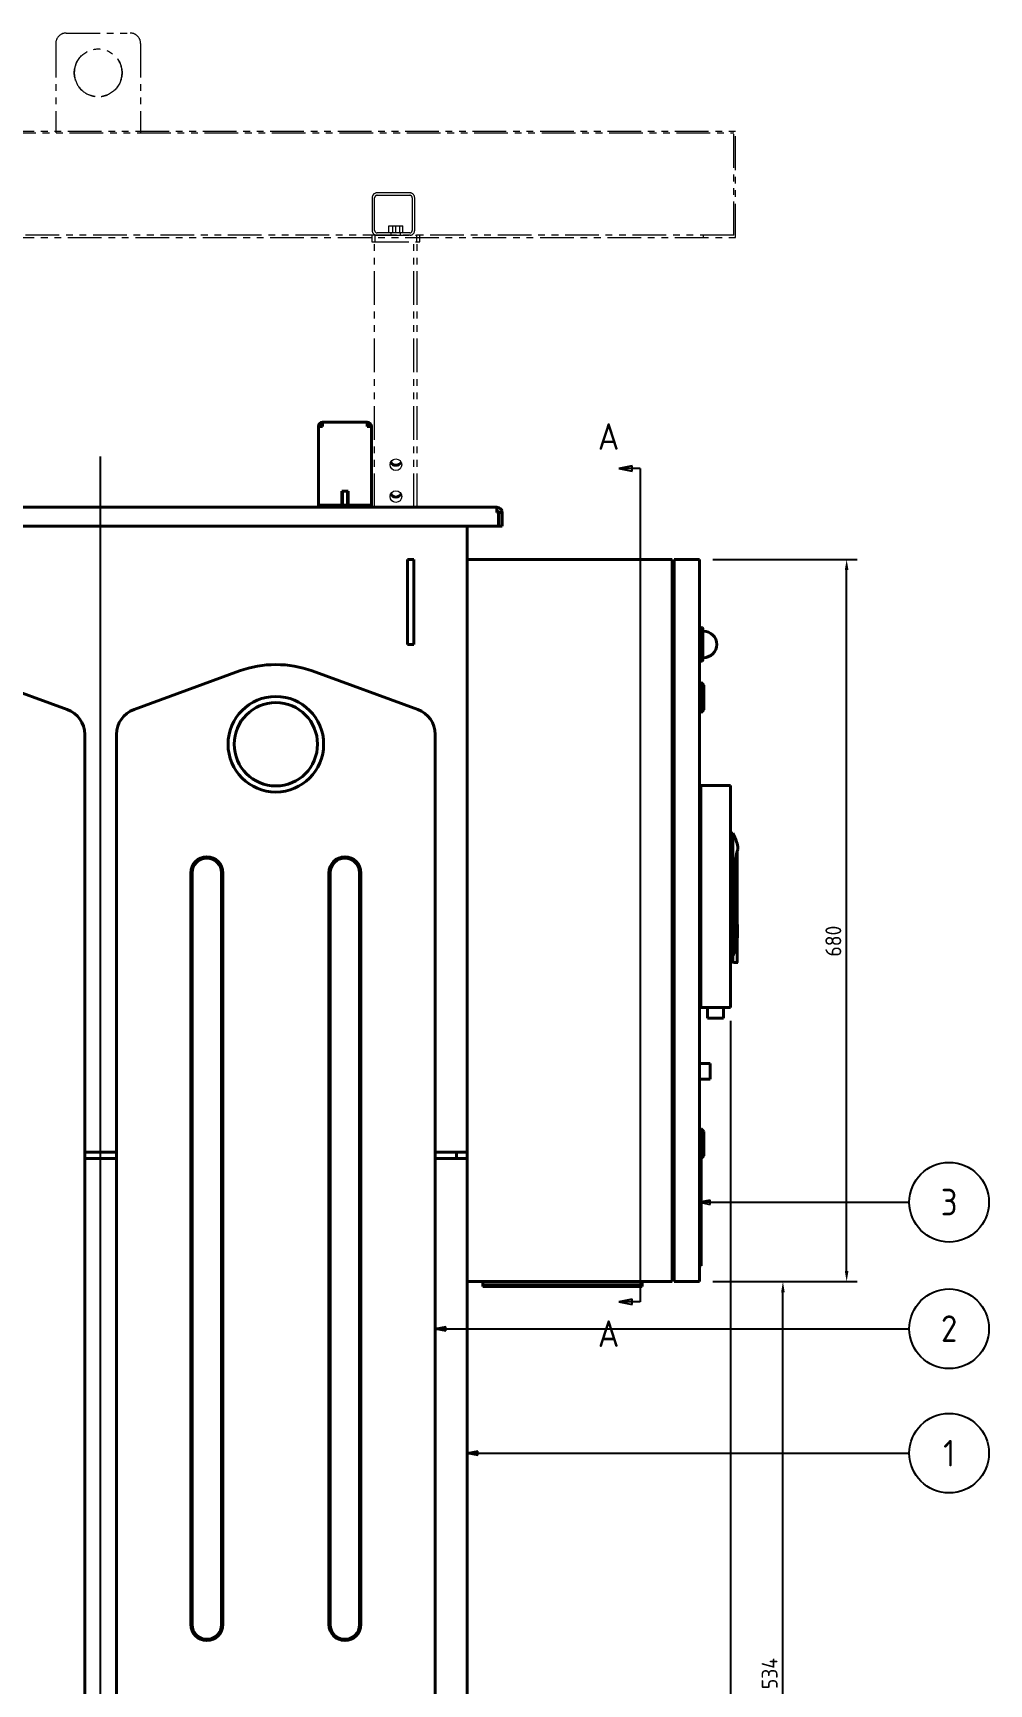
# Model space of a CAD drawing. Header units: millimetres. Extents: x 0 to 5945, y 0 to 4205.
# Drawn here: x 2970 to 3870, y 884 to 2439 of the extents above; entities that cross this region are included whole.
import ezdxf

# ---------------------------------------------------------------- set-up
doc = ezdxf.new("R2010")
doc.units = ezdxf.units.MM
doc.header["$LTSCALE"] = 5
doc.linetypes.add('PHANTOM', pattern=[63.5, 31.75, -6.35, 6.35, -6.35, 6.35, -6.35])
for name, color, linetype, lineweight in [('가시적인 것(ISO)', 3, 'Continuous', 40), ('가시적인 좁은 것(ISO)', 3, 'Continuous', 35), ('기호(ISO)', 5, 'Continuous', 25), ('단면선(ISO)', 7, 'Continuous', 25), ('중심선(ISO)', 1, 'Continuous', 25), ('참조(ISO)', 6, 'Continuous', 35), ('치수(ISO)', 2, 'Continuous', 25)]:
    doc.layers.add(name, color=color, linetype=linetype, lineweight=lineweight)
doc.styles.add('부품번호텍스트_PSTEK_POSCO', font='isocp.shx')
doc.styles.add('치수 텍스트_PSTEK_POSCO', font='isocp.shx')
doc.dimstyles.new('치수_PSTEK_POSCO', dxfattribs={"dimscale": 5, "dimtxt": 3, "dimasz": 2, "dimexe": 2, "dimexo": 2.5, "dimgap": 1, "dimtad": 1, "dimrnd": 1e-08, "dimdsep": 46, "dimtxsty": '치수 텍스트_PSTEK_POSCO', "dimcen": 0.09, "dimdle": 10, "dimclrd": 7, "dimclre": 7, "dimclrt": 2, "dimadec": 1, "dimazin": 2, "dimtfac": 1, "dimtmove": 0, "dimatfit": 3, "dimfxl": 0, "dimtolj": 1, "dimlwd": -1, "dimlwe": -1, "dimarcsym": 0})

# ---------------------------------------------------------------- blocks, each defined once
blk = doc.blocks.new('*D25')
at = {"layer": 'Defpoints', "color": 0}
for p in [(3597.9, 1263), (3676.3, 1263), (3358.9, 729)]:
    blk.add_point(p, dxfattribs=at)
at = {"layer": '치수(ISO)', "color": 7}
for p, q in [((3610.4, 1263), (3686.3, 1263)), ((3676.3, 739), (3676.3, 1253)), ((3371.4, 729), (3686.3, 729))]:
    blk.add_line(p, q, dxfattribs=at)
for points in [[(3674.6, 1253), (3678, 1253), (3676.3, 1263)], [(3674.6, 739), (3678, 739), (3676.3, 729)]]:
    blk.add_solid(points, dxfattribs=at)
at = {"layer": '치수(ISO)', "color": 2, "insert": (3663.8, 879.2), "char_height": 15, "attachment_point": 4, "rotation": 90, "style": '치수 텍스트_PSTEK_POSCO'}
blk.add_mtext('\\A1;534', dxfattribs=at)
blk = doc.blocks.new('*D26')
at = {"layer": 'Defpoints', "color": 0}
for p in [(3597.9, 1943), (3736.3, 1943), (3597.9, 1263)]:
    blk.add_point(p, dxfattribs=at)
at = {"layer": '치수(ISO)', "color": 7}
for p, q in [((3610.4, 1943), (3746.3, 1943)), ((3736.3, 1273), (3736.3, 1933)), ((3610.4, 1263), (3746.3, 1263))]:
    blk.add_line(p, q, dxfattribs=at)
for points in [[(3734.6, 1933), (3738, 1933), (3736.3, 1943)], [(3734.6, 1273), (3738, 1273), (3736.3, 1263)]]:
    blk.add_solid(points, dxfattribs=at)
at = {"layer": '치수(ISO)', "color": 2, "insert": (3723.8, 1569), "char_height": 15, "attachment_point": 4, "rotation": 90, "style": '치수 텍스트_PSTEK_POSCO'}
blk.add_mtext('\\A1;680', dxfattribs=at)
blk = doc.blocks.new('품번기호1')
at = {"layer": '기호(ISO)', "color": 7}
for p, q in [((677.78, 220.69), (675.78, 220.29)), ((677.78, 220.29), (675.78, 220.29)), ((675.78, 220.29), (677.78, 219.89)), ((677.78, 219.89), (677.78, 220.69)), ((677.78, 220.29), (759.06, 220.29))]:
    blk.add_line(p, q, dxfattribs=at)
at = {"layer": '기호(ISO)', "color": 7, "flags": 128}
blk.add_lwpolyline([(677.78, 220.69), (675.78, 220.29)], dxfattribs=at)
at = {"layer": '기호(ISO)'}
blk.add_circle((766.56, 220.29), 7.5, dxfattribs=at)
at = {"layer": '기호(ISO)', "color": 7}
blk.add_solid([(677.78, 220.69), (675.78, 220.29), (677.78, 219.89), (677.78, 220.69)], dxfattribs=at)
at = {"layer": '기호(ISO)', "color": 7, "insert": (766.56, 220.29), "char_height": 5, "attachment_point": 5, "style": '부품번호텍스트_PSTEK_POSCO'}
blk.add_mtext('1', dxfattribs=at)
blk = doc.blocks.new('품번기호2')
at = {"layer": '기호(ISO)', "color": 7}
for p, q in [((721.58, 267.94), (719.58, 267.54)), ((721.58, 267.54), (719.58, 267.54)), ((719.58, 267.54), (721.58, 267.14)), ((721.58, 267.14), (721.58, 267.94)), ((721.58, 267.54), (759.06, 267.54))]:
    blk.add_line(p, q, dxfattribs=at)
at = {"layer": '기호(ISO)', "color": 7, "flags": 128}
blk.add_lwpolyline([(721.58, 267.94), (719.58, 267.54)], dxfattribs=at)
at = {"layer": '기호(ISO)'}
blk.add_circle((766.56, 267.54), 7.5, dxfattribs=at)
at = {"layer": '기호(ISO)', "color": 7}
blk.add_solid([(721.58, 267.94), (719.58, 267.54), (721.58, 267.14), (721.58, 267.94)], dxfattribs=at)
at = {"layer": '기호(ISO)', "color": 7, "insert": (766.56, 267.57), "char_height": 5, "attachment_point": 5, "style": '부품번호텍스트_PSTEK_POSCO'}
blk.add_mtext('3', dxfattribs=at)
blk = doc.blocks.new('품번기호10')
at = {"layer": '기호(ISO)', "color": 7}
for p, q in [((671.78, 244.11), (669.78, 243.71)), ((671.78, 243.71), (669.78, 243.71)), ((669.78, 243.71), (671.78, 243.31)), ((671.78, 243.31), (671.78, 244.11)), ((671.78, 243.71), (759.06, 243.71))]:
    blk.add_line(p, q, dxfattribs=at)
at = {"layer": '기호(ISO)', "color": 7, "flags": 128}
blk.add_lwpolyline([(671.78, 244.11), (669.78, 243.71)], dxfattribs=at)
at = {"layer": '기호(ISO)'}
blk.add_circle((766.56, 243.71), 7.5, dxfattribs=at)
at = {"layer": '기호(ISO)', "color": 7}
blk.add_solid([(671.78, 244.11), (669.78, 243.71), (671.78, 243.31), (671.78, 244.11)], dxfattribs=at)
at = {"layer": '기호(ISO)', "color": 7, "insert": (766.56, 243.74), "char_height": 5, "attachment_point": 5, "style": '부품번호텍스트_PSTEK_POSCO'}
blk.add_mtext('2', dxfattribs=at)
blk = doc.blocks.new('2dTransSection0')
at = {"layer": '단면선(ISO)', "linetype": 'Continuous'}
for p, q in [((706.89, 406.24), (704.39, 405.74)), ((706.89, 405.74), (704.39, 405.74)), ((704.39, 405.74), (706.89, 405.24)), ((706.89, 405.24), (706.89, 406.24)), ((708.39, 405.74), (706.89, 405.74)), ((708.39, 405.74), (708.39, 248.8)), ((708.39, 405.74), (708.39, 401.83)), ((708.39, 252.71), (708.39, 248.8)), ((706.89, 249.3), (704.39, 248.8)), ((706.89, 248.8), (704.39, 248.8)), ((704.39, 248.8), (706.89, 248.3)), ((706.89, 248.3), (706.89, 249.3)), ((708.39, 248.8), (706.89, 248.8))]:
    blk.add_line(p, q, dxfattribs=at)
at = {"layer": '단면선(ISO)', "linetype": 'Continuous', "flags": 128}
for points in [[(706.89, 406.24), (704.39, 405.74)], [(706.89, 249.3), (704.39, 248.8)]]:
    blk.add_lwpolyline(points, dxfattribs=at)
at = {"layer": '단면선(ISO)'}
for points in [[(706.89, 406.24), (704.39, 405.74), (706.89, 405.24), (706.89, 406.24)], [(706.89, 249.3), (704.39, 248.8), (706.89, 248.3), (706.89, 249.3)]]:
    blk.add_solid(points, dxfattribs=at)
at = {"layer": '단면선(ISO)', "char_height": 5, "attachment_point": 7, "style": '부품번호텍스트_PSTEK_POSCO'}
for insert in [(700.41, 409.24), (700.41, 240.29)]:
    blk.add_mtext('A', dxfattribs=dict(at, insert=insert))
blk = doc.blocks.new('*D43')
at = {"layer": 'Defpoints', "color": 0}
for p in [(3626.9, 1521), (1793.9, 1220), (3626.9, 310.5)]:
    blk.add_point(p, dxfattribs=at)
at = {"layer": '치수(ISO)', "color": 7}
for p, q in [((3626.9, 1508.5), (3626.9, 300.5)), ((1793.9, 1207.5), (1793.9, 300.5)), ((1803.9, 310.5), (3616.9, 310.5))]:
    blk.add_line(p, q, dxfattribs=at)
for points in [[(1803.9, 312.1), (1803.9, 308.8), (1793.9, 310.5)], [(3616.9, 312.1), (3616.9, 308.8), (3626.9, 310.5)]]:
    blk.add_solid(points, dxfattribs=at)
at = {"layer": '치수(ISO)', "color": 2, "insert": (2540.8, 323.7), "char_height": 15, "attachment_point": 4, "style": '치수 텍스트_PSTEK_POSCO'}
blk.add_mtext('\\A1;(1833)', dxfattribs=at)

msp = doc.modelspace()

# ---------------------------------------------------------------- linework, layer by layer
at = {"layer": '가시적인 것(ISO)'}
for p, q in [((3242.8806, 2068.1862), (3238.8806, 2068.1862)), ((3238.8806, 1996.1862), (3238.8806, 2068.1862)), ((3242.8806, 2068.1862), (3242.8806, 2072.1862)), ((3242.8806, 2072.1862), (3284.8806, 2072.1862)), ((3284.8806, 2072.1862), (3284.8806, 2068.1862)), ((3288.8806, 2068.1862), (3284.8806, 2068.1862)), ((3288.8806, 2068.1862), (3288.8806, 1996.1862)), ((3266.8806, 2007.1862), (3260.8806, 2007.1862)), ((3260.8806, 1994.1862), (3260.8806, 2007.1862)), ((3266.8806, 1994.1862), (3266.8806, 2007.1862)), ((2660.8806, 1992.1862), (3406.8806, 1992.1862)), ((3238.8806, 1994.1862), (3238.8806, 1996.1862)), ((3241.8806, 1994.1862), (3238.8806, 1994.1862)), ((3238.8806, 1994.1862), (3238.8806, 1992.1862)), ((3241.8806, 1992.1862), (3241.8806, 1994.1862)), ((3241.8806, 1994.1862), (3285.8806, 1994.1862)), ((3288.8806, 1994.1862), (3285.8806, 1994.1862)), ((3285.8806, 1994.1862), (3285.8806, 1992.1862)), ((3288.8806, 1994.1862), (3288.8806, 1996.1862)), ((3288.8806, 1992.1862), (3288.8806, 1994.1862)), ((3408.6099, 1987.1862), (3406.8806, 1987.1862)), ((3408.6099, 1987.1862), (3408.6099, 1974.1862)), ((3408.6806, 1983.9862), (3408.6099, 1983.9862)), ((3408.6099, 1977.9862), (3408.6806, 1977.9862)), ((3408.6806, 1974.1862), (3408.6806, 1987.1862)), ((3408.6806, 1987.1862), (3411.8806, 1987.1862)), ((3411.8806, 1987.1862), (3411.8806, 1974.1862)), ((2659.1513, 1974.1862), (3408.6099, 1974.1862)), ((3378.8806, 1942.9862), (3378.8806, 1974.1862)), ((3411.8806, 1974.1862), (3408.6806, 1974.1862)), ((3322.8806, 1922.9862), (3322.8806, 1942.9862)), ((3328.8806, 1942.9862), (3322.8806, 1942.9862)), ((3328.8806, 1942.9862), (3328.8806, 1922.9862)), ((3378.8806, 1942.9862), (3378.8806, 1384.9862)), ((3378.8806, 1942.9862), (3571.8806, 1942.9862)), ((3571.8806, 1942.9862), (3571.8806, 1262.9862)), ((3573.8806, 1262.9862), (3573.8806, 1942.9862)), ((3573.8806, 1942.9862), (3597.8806, 1942.9862)), ((3597.8806, 1262.9862), (3597.8806, 1942.9862)), ((3322.8806, 1922.9862), (3322.8806, 1882.9862)), ((3328.8806, 1882.9862), (3328.8806, 1922.9862)), ((3571.8806, 1912.9862), (3573.8806, 1912.9862)), ((3322.8806, 1862.9862), (3322.8806, 1882.9862)), ((3328.8806, 1882.9862), (3328.8806, 1862.9862)), ((3600.5916, 1878.5665), (3597.8806, 1879.2397)), ((3600.5916, 1847.406), (3600.5916, 1878.5665)), ((3600.8806, 1878.1862), (3600.5916, 1878.5665)), ((3600.8806, 1847.7862), (3600.8806, 1878.1862)), ((3600.8806, 1875.4862), (3601.4806, 1875.4862)), ((3322.8806, 1862.9862), (3328.8806, 1862.9862)), ((3600.8806, 1850.4862), (3601.4806, 1850.4862)), ((3002.4311, 1801.7956), (2903.0826, 1837.9555)), ((3164.6786, 1837.9555), (3065.3301, 1801.7956)), ((3332.4311, 1801.7956), (3233.0826, 1837.9555)), ((3600.5916, 1847.406), (3597.8806, 1846.7328)), ((3600.8806, 1847.7862), (3600.5916, 1847.406)), ((3571.8806, 1822.2473), (3573.8806, 1822.7143)), ((3572.5934, 1822.4862), (3572.5959, 1822.4862)), ((3572.904, 1822.4862), (3572.5959, 1822.4862)), ((3597.8806, 1826.9862), (3599.3806, 1826.9862)), ((3599.3806, 1798.9862), (3599.3806, 1826.9862)), ((3601.8806, 1824.4862), (3599.3806, 1826.9862)), ((3601.8806, 1824.4862), (3601.8806, 1801.4862)), ((3572.4664, 1814.7693), (3571.8806, 1817.2987)), ((3571.8806, 1808.6738), (3572.4664, 1811.2032)), ((3571.8806, 1803.7252), (3573.8806, 1803.2582)), ((3573.6963, 1815.0565), (3572.4664, 1814.7693)), ((3573.6963, 1810.916), (3572.4664, 1811.2032)), ((3572.5934, 1803.4862), (3572.5959, 1803.4862)), ((3572.904, 1803.4862), (3572.5959, 1803.4862)), ((3573.876, 1813.4862), (3572.6027, 1813.4862)), ((3572.6027, 1812.4862), (3572.6027, 1813.4862)), ((3573.876, 1812.4862), (3572.6027, 1812.4862)), ((3573.8806, 1815.0995), (3573.6963, 1815.0565)), ((3573.8806, 1810.873), (3573.6963, 1810.916)), ((3573.8806, 1813.4862), (3573.876, 1813.4862)), ((3573.8806, 1812.4862), (3573.876, 1812.4862)), ((3597.8806, 1798.9862), (3599.3806, 1798.9862)), ((3601.8806, 1801.4862), (3599.3806, 1798.9862)), ((3018.8806, 809.6692), (3018.8806, 1778.3033)), ((3048.8806, 1778.3033), (3048.8806, 809.6692)), ((3348.8806, 809.6692), (3348.8806, 1778.3033)), ((3598.8806, 1729.9862), (3626.8806, 1729.9862)), ((3598.8806, 1729.9862), (3598.8806, 1520.9862)), ((3626.8806, 1729.9862), (3626.8806, 1520.9862)), ((3597.8806, 1702.9862), (3598.8806, 1702.9862)), ((3629.1497, 1685.1372), (3626.8806, 1685.1372)), ((3629.1497, 1668.351), (3629.1497, 1580.997)), ((3633.347, 1668.5584), (3633.347, 1599.0215)), ((3118.8806, 939.9862), (3118.8806, 1647.9862)), ((3120.0724, 939.9862), (3120.0724, 1647.9862)), ((3147.6889, 1647.9862), (3147.6889, 939.9862)), ((3148.8806, 1647.9862), (3148.8806, 939.9862)), ((3248.8806, 939.9862), (3248.8806, 1647.9862)), ((3250.0724, 939.9862), (3250.0724, 1647.9862)), ((3277.6889, 1647.9862), (3277.6889, 939.9862)), ((3278.8806, 1647.9862), (3278.8806, 939.9862)), ((3632.1021, 1580.9893), (3632.1021, 1660.9862)), ((3633.347, 1586.951), (3633.347, 1564.4034)), ((3633.5883, 1586.8362), (3633.5883, 1599.1362)), ((3628.6497, 1566.2835), (3626.8806, 1566.2835)), ((3629.1497, 1569.8541), (3629.1497, 1564.3862)), ((3630.1497, 1563.3862), (3633.027, 1563.3862)), ((3597.8806, 1547.9862), (3598.8806, 1547.9862)), ((3598.8806, 1520.9862), (3626.8806, 1520.9862)), ((3605.3806, 1520.9862), (3605.3806, 1510.9862)), ((3605.3806, 1510.9862), (3620.3806, 1510.9862)), ((3620.3806, 1520.9862), (3620.3806, 1510.9862)), ((3597.8806, 1468.4862), (3607.8806, 1468.4862)), ((3607.8806, 1453.4862), (3607.8806, 1468.4862)), ((3597.8806, 1453.4862), (3607.8806, 1453.4862)), ((3571.8806, 1402.2473), (3573.8806, 1402.7143)), ((3572.5934, 1402.4862), (3572.5959, 1402.4862)), ((3572.904, 1402.4862), (3572.5959, 1402.4862)), ((3597.8806, 1406.9862), (3599.3806, 1406.9862)), ((3599.3806, 1378.9862), (3599.3806, 1406.9862)), ((3601.8806, 1404.4862), (3599.3806, 1406.9862)), ((3601.8806, 1404.4862), (3601.8806, 1381.4862)), ((3018.8806, 1384.9862), (3048.8806, 1384.9862)), ((3348.8806, 1384.9862), (3368.8806, 1384.9862)), ((3378.8806, 1384.9862), (3368.8806, 1384.9862)), ((3368.8806, 1384.9862), (3368.8806, 1378.9862)), ((3378.8806, 1378.9862), (3378.8806, 1384.9862)), ((3572.4664, 1394.7693), (3571.8806, 1397.2987)), ((3571.8806, 1388.6738), (3572.4664, 1391.2032)), ((3571.8806, 1383.7252), (3573.8806, 1383.2582)), ((3573.6963, 1395.0565), (3572.4664, 1394.7693)), ((3573.6963, 1390.916), (3572.4664, 1391.2032)), ((3573.876, 1393.4862), (3572.6027, 1393.4862)), ((3572.6027, 1392.4862), (3572.6027, 1393.4862)), ((3573.876, 1392.4862), (3572.6027, 1392.4862)), ((3573.8806, 1395.0995), (3573.6963, 1395.0565)), ((3573.8806, 1390.873), (3573.6963, 1390.916)), ((3573.8806, 1393.4862), (3573.876, 1393.4862)), ((3573.8806, 1392.4862), (3573.876, 1392.4862)), ((3018.8806, 1378.9862), (3048.8806, 1378.9862)), ((3348.8806, 1378.9862), (3368.8806, 1378.9862)), ((3368.8806, 1378.9862), (3378.8806, 1378.9862)), ((3378.8806, 1378.9862), (3378.8806, 1262.9862)), ((3572.5934, 1383.4862), (3572.5959, 1383.4862)), ((3572.904, 1383.4862), (3572.5959, 1383.4862)), ((3597.8806, 1378.9862), (3599.3806, 1378.9862)), ((3601.8806, 1381.4862), (3599.3806, 1378.9862)), ((3599.3806, 1277.9862), (3599.3806, 1378.9862)), ((3599.3906, 1378.9962), (3599.3906, 1287.9862)), ((3571.8806, 1292.9862), (3573.8806, 1292.9862)), ((3599.3806, 1277.9862), (3597.8806, 1277.9862)), ((3599.3806, 1287.9862), (3599.3906, 1287.9862)), ((3599.3806, 1282.9862), (3599.3906, 1282.9862)), ((3599.3906, 1287.9862), (3599.3906, 1282.9862)), ((3378.8806, 733.4862), (3378.8806, 1262.9862)), ((3378.8806, 1262.9862), (3571.8806, 1262.9862)), ((3393.8806, 1259.9862), (3393.8806, 1262.9862)), ((3393.8806, 1259.9862), (3543.8806, 1259.9862)), ((3393.8806, 1259.9862), (3393.8806, 1258.3862)), ((3396.8806, 1258.3862), (3396.8806, 1259.9862)), ((3540.8806, 1259.9862), (3396.8806, 1259.9862)), ((3540.8806, 1259.9862), (3540.8806, 1258.3862)), ((3543.8806, 1259.9862), (3543.8806, 1262.9862)), ((3543.8806, 1258.3862), (3543.8806, 1259.9862)), ((3597.8806, 1262.9862), (3573.8806, 1262.9862)), ((3393.8806, 1258.3862), (3396.8806, 1258.3862)), ((3396.8806, 1258.3862), (3540.8806, 1258.3862)), ((3540.8806, 1258.3862), (3543.8806, 1258.3862))]:
    msp.add_line(p, q, dxfattribs=at)
at = {"layer": '가시적인 것(ISO)', "color": 6, "linetype": 'Continuous', "lineweight": 18}
for centre in [(3311.8806, 2032.1862), (3311.8806, 2002.1862)]:
    msp.add_circle(centre, 5.5, dxfattribs=at)
at = {"layer": '가시적인 것(ISO)'}
for radius in [45, 39.2265]:
    msp.add_circle((3198.8806, 1768.9862), radius, dxfattribs=at)
for centre, radius, start, end in [((3242.8806, 2068.1862), 4, 90, 180), ((3242.8806, 2068.1862), 2, 90, 180), ((3284.8806, 2068.1862), 4, 0, 90), ((3284.8806, 2068.1862), 2, 0, 90), ((3311.8806, 2037.1862), 5.5, 207.0356918, 332.9643082), ((3311.8806, 2007.1862), 5.5, 207.0356918, 332.9643082), ((3601.4806, 1862.9862), 12.5, 270, 90), ((3198.8806, 1743.9862), 100, 70, 110), ((2993.8806, 1778.3033), 25, 0, 70), ((3073.8806, 1778.3033), 25, 110, 180), ((3323.8806, 1778.3033), 25, 0, 70), ((3598.1178, 1666.4621), 36.218, 17.1715826, 31.0397636), ((3604.2306, 1668.351), 29.82, 4.3373602, 17.1715826), ((3133.8806, 1647.9862), 15, 0, 180), ((3133.8806, 1647.9862), 13.8082, 0, 180), ((3263.8806, 1647.9862), 15, 0, 180), ((3263.8806, 1647.9862), 13.8082, 0, 180), ((3633.0883, 1599.1362), 0.5, 0, 58.841471), ((3633.0883, 1586.8362), 0.5, 301.1584721, 0), ((3609.187, 1581.1059), 22.9153, 330.4303329, 359.708504), ((3630.1497, 1564.3862), 1, 180, 270), ((3133.8806, 939.9862), 15, 180, 0), ((3133.8806, 939.9862), 13.8082, 180, 0), ((3263.8806, 939.9862), 15, 180, 0), ((3263.8806, 939.9862), 13.8082, 180, 0)]:
    msp.add_arc(centre, radius, start, end, dxfattribs=at)
for points, knots in [([(3406.8806, 1992.1862), (3406.8806, 1991.8973), (3406.8806, 1991.4638), (3406.8806, 1990.2814), (3406.8806, 1989.8897), (3406.8806, 1989.4515), (3406.8806, 1988.9862)], [0, 0, 0, 0, 0.5750445893, 0.5750445893, 0.5750445893, 0.7655533801, 0.7655533801, 0.7655533801, 0.7655533801]), ([(3406.8806, 1992.1862), (3408.3861, 1992.1862), (3409.8755, 1991.4638), (3410.8074, 1990.2814), (3411.1162, 1989.8897), (3411.3658, 1989.4515), (3411.5454, 1988.9862)], [0, 0, 0, 0, 0.5750445894, 0.5750445894, 0.5750445894, 0.7655533801, 0.7655533801, 0.7655533801, 0.7655533801]), ([(3408.6806, 1987.1862), (3408.6806, 1987.8859), (3408.2325, 1988.5654), (3407.5893, 1988.8409), (3407.3661, 1988.9365), (3407.1234, 1988.9862), (3406.8806, 1988.9862)], [-1, -1, -1, -1, -0.257620627, -0.257620627, -0.257620627, 0, 0, 0, 0]), ([(3629.1497, 1676.0512), (3629.1497, 1677.1355), (3629.1497, 1678.1751), (3629.1497, 1680.116), (3629.1497, 1681.014), (3629.1497, 1682.2121), (3629.1497, 1682.5859), (3629.1498, 1683.4475), (3629.1497, 1683.8972), (3629.1497, 1684.4551), (3629.1497, 1684.6209), (3629.1498, 1684.9111), (3629.1497, 1685.0353), (3629.1497, 1685.1372)], [-1.437387601, -1.437387601, -1.437387601, -1.437387601, -1.077997962, -1.077997962, -0.718291007, -0.718291007, -0.538641982, -0.538641982, -0.269197769, -0.269197769, -0.134517837, -0.134517837, -0.000001, -0.000001, -0.000001, -0.000001]), ([(3629.1497, 1668.351), (3629.1497, 1669.6738), (3629.1497, 1670.9983), (3629.1497, 1672.9394), (3629.1497, 1673.5788), (3629.1497, 1674.8345), (3629.1497, 1675.451), (3629.1497, 1676.0512)], [-0.7941828245, -0.7941828245, -0.7941828245, -0.7941828245, -0.3970604794, -0.3970604794, -0.1985164002, -0.1985164002, -0.000001, -0.000001, -0.000001, -0.000001]), ([(3633.2554, 1668.2624), (3633.024, 1667.5137), (3632.7803, 1666.6186), (3632.3878, 1664.6909), (3632.2329, 1663.6361), (3632.121, 1662.0414), (3632.1021, 1661.5128), (3632.1021, 1660.9862)], [0, 0, 0, 0, 0.3390208391, 0.3390208391, 0.6669325087, 0.6669325087, 0.8249051209, 0.8249051209, 0.8249051209, 0.8249051209]), ([(3633.9537, 1670.4984), (3633.8563, 1670.1894), (3633.7078, 1669.7175), (3633.4405, 1668.8599), (3633.351, 1668.5717), (3633.2554, 1668.2624)], [0, 0, 0, 0, 0.3156978564, 0.3156978564, 0.4551178764, 0.4551178764, 0.4551178764, 0.4551178764]), ([(3633.347, 1586.951), (3633.2681, 1587.2819), (3633.1696, 1587.722), (3632.962, 1588.8103), (3632.8396, 1589.5666), (3632.6654, 1591.2284), (3632.6164, 1592.1342), (3632.6164, 1592.9862), (3632.6164, 1593.8383), (3632.6654, 1594.7441), (3632.8396, 1596.4059), (3632.962, 1597.1622), (3633.1696, 1598.2505), (3633.2681, 1598.6906), (3633.347, 1599.0215)], [-0.721518367, -0.721518367, -0.721518367, -0.721518367, -0.511214098, -0.511214098, -0.255607049, -0.255607049, 0, 0, 0, 0.255607049, 0.255607049, 0.511214098, 0.511214098, 0.721518367, 0.721518367, 0.721518367, 0.721518367]), ([(3629.1497, 1569.9067), (3629.1497, 1570.6071), (3629.1497, 1571.3858), (3629.1497, 1573.0746), (3629.1497, 1573.9799), (3629.1497, 1575.8841), (3629.1497, 1576.8771), (3629.1497, 1578.405), (3629.1497, 1578.9196), (3629.1497, 1579.9554), (3629.1497, 1580.4762), (3629.1497, 1580.997)], [-1.252209251, -1.252209251, -1.252209251, -1.252209251, -0.938968243, -0.938968243, -0.625761455, -0.625761455, -0.312628502, -0.312628502, -0.156249301, -0.156249301, -0.000001, -0.000001, -0.000001, -0.000001]), ([(3628.6497, 1569.5394), (3628.7009, 1569.5423), (3628.7553, 1569.5529), (3628.8365, 1569.5796), (3628.8629, 1569.5902), (3628.9267, 1569.6202), (3628.9626, 1569.6416), (3629.0424, 1569.7002), (3629.0826, 1569.7411), (3629.1363, 1569.8264), (3629.1497, 1569.8681), (3629.1497, 1569.9067)], [-0.07078120055, -0.07078120055, -0.07078120055, -0.07078120055, -0.05546196354, -0.05546196354, -0.04764297694, -0.04764297694, -0.03547688558, -0.03547688558, -0.01721739394, -0.01721739394, -0.00000104225, -0.00000104225, -0.00000104225, -0.00000104225]), ([(3628.6497, 1566.2835), (3628.7143, 1566.2835), (3628.7793, 1566.2962), (3628.8397, 1566.321), (3628.9002, 1566.3459), (3628.9562, 1566.383), (3629.0028, 1566.4295), (3629.0494, 1566.476), (3629.0867, 1566.5318), (3629.1118, 1566.5924), (3629.1368, 1566.653), (3629.1497, 1566.7183), (3629.1497, 1566.7835)], [0, 0, 0, 0, 0.25, 0.25, 0.25, 0.5, 0.5, 0.5, 0.75, 0.75, 0.75, 1, 1, 1, 1]), ([(3629.1497, 1569.8541), (3629.1497, 1569.8037), (3629.1497, 1569.7529), (3629.1497, 1569.702), (3629.1497, 1569.5798), (3629.1497, 1569.4563), (3629.1497, 1569.3322), (3629.1497, 1569.2765), (3629.1497, 1569.2207), (3629.1497, 1569.1649), (3629.1497, 1569.0326), (3629.1497, 1568.8999), (3629.1497, 1568.7685), (3629.1497, 1568.7207), (3629.1497, 1568.6732), (3629.1497, 1568.6258), (3629.1497, 1568.4876), (3629.1497, 1568.3513), (3629.1497, 1568.2199), (3629.1497, 1568.1822), (3629.1497, 1568.145), (3629.1497, 1568.1082), (3629.1497, 1567.9726), (3629.1497, 1567.8432), (3629.1497, 1567.7232), (3629.1497, 1567.6971), (3629.1497, 1567.6714), (3629.1497, 1567.6462), (3629.1497, 1567.5244), (3629.1497, 1567.4134), (3629.1497, 1567.3161), (3629.1497, 1567.3006), (3629.1497, 1567.2856), (3629.1497, 1567.2708), (3629.1497, 1567.1732), (3629.1497, 1567.0909), (3629.1497, 1567.0169), (3629.1497, 1567.0091), (3629.1497, 1567.0013), (3629.1497, 1566.9937), (3629.1497, 1566.9182), (3629.1497, 1566.851), (3629.1497, 1566.7935), (3629.1497, 1566.7901), (3629.1497, 1566.7868), (3629.1497, 1566.7835)], [0.0890031704, 0.0890031704, 0.0890031704, 0.0890031704, 0.125, 0.125, 0.125, 0.2112975351, 0.2112975351, 0.2112975351, 0.25, 0.25, 0.25, 0.3417092479, 0.3417092479, 0.3417092479, 0.375, 0.375, 0.375, 0.4721806744, 0.4721806744, 0.4721806744, 0.5, 0.5, 0.5, 0.6026523465, 0.6026523465, 0.6026523465, 0.625, 0.625, 0.625, 0.7329148, 0.7329148, 0.7329148, 0.75, 0.75, 0.75, 0.8630816372, 0.8630816372, 0.8630816372, 0.875, 0.875, 0.875, 0.9931297248, 0.9931297248, 0.9931297248, 1, 1, 1, 1]), ([(3633.347, 1563.5021), (3633.3346, 1563.4918), (3633.3217, 1563.4821), (3633.268, 1563.4455), (3633.2231, 1563.4238), (3633.1284, 1563.3941), (3633.0774, 1563.3863), (3633.027, 1563.3863)], [0, 0, 0, 0, 0.00483601772, 0.00483601772, 0.01948512563, 0.01948512563, 0.03461617554, 0.03461617554, 0.03461617554, 0.03461617554]), ([(3633.347, 1563.5021), (3633.347, 1563.5026), (3633.347, 1563.5034), (3633.347, 1563.5093), (3633.347, 1563.5196), (3633.347, 1563.5343), (3633.347, 1563.5532), (3633.347, 1563.576), (3633.347, 1563.6027), (3633.347, 1563.6328), (3633.347, 1563.6662), (3633.347, 1563.7024), (3633.347, 1563.7411), (3633.347, 1563.7818), (3633.347, 1563.8242), (3633.347, 1563.8678), (3633.347, 1563.912), (3633.347, 1563.9563), (3633.347, 1564.0002), (3633.347, 1564.0429), (3633.347, 1564.0847), (3633.347, 1564.1256), (3633.347, 1564.1652), (3633.347, 1564.2033), (3633.347, 1564.2405), (3633.347, 1564.2776), (3633.347, 1564.3153), (3633.347, 1564.3571), (3633.347, 1564.3876), (3633.347, 1564.4034)], [0.5017582975, 0.5017582975, 0.5017582975, 0.5017582975, 0.5185185185, 0.537037037, 0.5555555556, 0.5740740741, 0.5925925926, 0.6111111111, 0.6296296296, 0.6481481481, 0.6666666667, 0.6851851852, 0.7037037037, 0.7222222222, 0.7407407407, 0.7592592593, 0.7777777778, 0.7962962963, 0.8148148148, 0.8333333333, 0.8518518519, 0.8703703704, 0.8888888889, 0.9074074074, 0.9259259259, 0.9444444444, 0.962962963, 0.9814814815, 1, 1, 1, 1])]:
    msp.add_open_spline(points, degree=3, knots=knots, dxfattribs=at)
for points in [[(3406.8806, 1988.9862), (3406.8806, 1988.4137), (3406.8806, 1987.8), (3406.8806, 1987.1862)], [(3411.5454, 1988.9862), (3411.7663, 1988.4137), (3411.8806, 1987.8), (3411.8806, 1987.1862)], [(3572.5959, 1822.4862), (3572.596, 1822.4617), (3572.5932, 1822.4371), (3572.5874, 1822.4123)], [(3572.6027, 1813.4862), (3572.6027, 1813.9174), (3572.5567, 1814.3485), (3572.4664, 1814.7693)], [(3572.4664, 1811.2032), (3572.5567, 1811.624), (3572.6027, 1812.0551), (3572.6027, 1812.4862)], [(3572.5959, 1803.4862), (3572.596, 1803.5108), (3572.5932, 1803.5354), (3572.5874, 1803.5602)], [(3633.9652, 1670.606), (3633.9685, 1670.5713), (3633.9644, 1670.5338), (3633.9535, 1670.4985)], [(3633.027, 1563.3863), (3633.027, 1563.3863), (3633.027, 1563.3863), (3633.027, 1563.3863)], [(3572.5959, 1402.4862), (3572.596, 1402.4617), (3572.5932, 1402.4371), (3572.5874, 1402.4123)], [(3572.6027, 1393.4862), (3572.6027, 1393.9174), (3572.5567, 1394.3485), (3572.4664, 1394.7693)], [(3572.4664, 1391.2032), (3572.5567, 1391.624), (3572.6027, 1392.0551), (3572.6027, 1392.4862)], [(3572.5959, 1383.4862), (3572.596, 1383.5108), (3572.5932, 1383.5354), (3572.5874, 1383.5602)]]:
    msp.add_open_spline(points, degree=3, dxfattribs=at)
at = {"layer": '가시적인 좁은 것(ISO)'}
for p, q in [((3261.4796, 2007.1862), (3261.4796, 1994.1862)), ((3266.2816, 1994.1862), (3266.2816, 2007.1862))]:
    msp.add_line(p, q, dxfattribs=at)
at = {"layer": '중심선(ISO)', "linetype": 'Continuous'}
msp.add_line((3033.8806, 729.7362), (3033.8806, 2039.9449), dxfattribs=at)
at = {"layer": '참조(ISO)', "color": 6, "linetype": 'PHANTOM', "lineweight": 0, "ltscale": 0.2}
for p, q in [((2991.5806, 2428.6862), (2991.5806, 2344.5862)), ((3001.5806, 2438.6862), (3061.5806, 2438.6862)), ((3071.5806, 2428.6862), (3071.5806, 2344.5862)), ((2431.5806, 2346.1862), (3631.5806, 2346.1862)), ((2433.1806, 2344.5862), (3629.9806, 2344.5862)), ((3629.9806, 2248.1862), (3629.9806, 2344.5862)), ((3631.5806, 2246.1862), (3631.5806, 2346.1862)), ((3324.9806, 2288.1862), (3294.1806, 2288.1862)), ((3294.1806, 2285.8862), (3324.9806, 2285.8862)), ((3289.5806, 2283.5862), (3289.5806, 2252.7862)), ((3291.8806, 2252.7862), (3291.8806, 2283.5862)), ((3327.2806, 2283.5862), (3327.2806, 2252.7862)), ((3329.5806, 2252.7862), (3329.5806, 2283.5862)), ((3305.3806, 2250.4862), (3305.3806, 2256.9862)), ((3305.3806, 2256.9862), (3311.8806, 2256.9862)), ((3308.5571, 2256.9862), (3308.5571, 2250.4862)), ((3311.8806, 2256.9862), (3318.3806, 2256.9862)), ((3311.8806, 2250.4862), (3311.8806, 2256.9862)), ((3315.2041, 2256.9862), (3315.2041, 2250.4862)), ((3318.3806, 2250.4862), (3318.3806, 2256.9862)), ((2431.5806, 2246.1862), (3631.5806, 2246.1862)), ((3629.9806, 2248.1862), (2433.1806, 2248.1862)), ((3289.3806, 2248.1862), (3289.3806, 2242.1862)), ((3292.3806, 2248.1862), (3289.3806, 2248.1862)), ((3289.3806, 2242.1862), (3292.3806, 2242.1862)), ((3291.8806, 1992.1862), (3291.8806, 2242.1862)), ((3292.3806, 2242.1862), (3292.3806, 2248.1862)), ((3292.3806, 2248.1862), (3331.3806, 2248.1862)), ((3292.3806, 2242.1862), (3331.3806, 2242.1862)), ((3324.9806, 2250.4862), (3294.1806, 2250.4862)), ((3307.3806, 2248.1862), (3307.3806, 2250.4862)), ((3316.3806, 2248.1862), (3316.3806, 2250.4862)), ((3328.8806, 1992.1862), (3328.8806, 2242.1862)), ((3331.3806, 2248.1862), (3331.3806, 2242.1862)), ((3334.3806, 2248.1862), (3331.3806, 2248.1862)), ((3331.3806, 2242.1862), (3334.3806, 2242.1862)), ((3331.8806, 1992.1862), (3331.8806, 2242.1862)), ((3334.3806, 2242.1862), (3334.3806, 2248.1862)), ((3601.5806, 2246.1862), (3601.5806, 2248.1862))]:
    msp.add_line(p, q, dxfattribs=at)
msp.add_circle((3031.5806, 2401.1862), 22.5, dxfattribs=at)
for centre, radius, start, end in [((3001.5806, 2428.6862), 10, 90, 180), ((3061.5806, 2428.6862), 10, 0, 90), ((3031.5806, 2401.1862), 22.5, 149.4988567, 180), ((3031.5806, 2401.1862), 22.5, 180, 30.5011433), ((3294.1806, 2283.5862), 4.6, 90, 180), ((3294.1806, 2283.5862), 2.3, 90, 180), ((3324.9806, 2283.5862), 4.6, 0, 90), ((3324.9806, 2283.5862), 2.3, 0, 90), ((3294.1806, 2252.7862), 4.6, 180, 270), ((3294.1806, 2252.7862), 2.3, 180, 270), ((3324.9806, 2252.7862), 2.3, 270, 0), ((3324.9806, 2252.7862), 4.6, 270, 0)]:
    msp.add_arc(centre, radius, start, end, dxfattribs=at)

# ---------------------------------------------------------------- block references
at = {"layer": '기호(ISO)', "xscale": 5, "yscale": 5, "zscale": 5}
for name in ['품번기호2', '품번기호10', '품번기호1']:
    msp.add_blockref(name, (0, 0), dxfattribs=at)
at = {"layer": '단면선(ISO)', "xscale": 5, "yscale": 5, "zscale": 5}
msp.add_blockref('2dTransSection0', (0, 0), dxfattribs=at)

# ---------------------------------------------------------------- dimensions: what is measured, and where the dimension line sits
at = {"layer": '치수(ISO)', "color": 7}
for base, p1, p2, picture, middle in [((3736.2865, 1942.9862), (3597.8806, 1262.9862), (3597.8806, 1942.9862), '*D26', (3736.2865, 1582.9862)), ((3676.2865, 1262.9862), (3358.8806, 728.9862), (3597.8806, 1262.9862), '*D25', (3676.2865, 893.4862))]:
    dim = msp.add_linear_dim(base=base, p1=p1, p2=p2, angle=90, dimstyle='치수_PSTEK_POSCO', override={"dimdec": 2, "dimtp": 0, "dimtm": 0, "dimtdec": 2, "dimtofl": 0, "dimatfit": 1}, dxfattribs=at)
    dim.commit()
    dim.dimension.update_dxf_attribs({"geometry": picture, "text_midpoint": middle, "dimtype": 160})
dim = msp.add_linear_dim(base=(3626.8806, 310.4571), p1=(1793.8806, 1219.9862), p2=(3626.8806, 1520.9862), angle=180, text='(<>)', dimstyle='치수_PSTEK_POSCO', override={"dimgap": 1, "dimdec": 2, "dimtol": 0, "dimlim": 0, "dimtp": 0, "dimtm": 0, "dimtdec": 2, "dimtofl": 0, "dimatfit": 1}, dxfattribs=at)
dim.commit()
dim.dimension.update_dxf_attribs({"geometry": '*D43', "text_midpoint": (2564.0056, 310.4571), "dimtype": 160})

doc.saveas('drawing.dxf')
